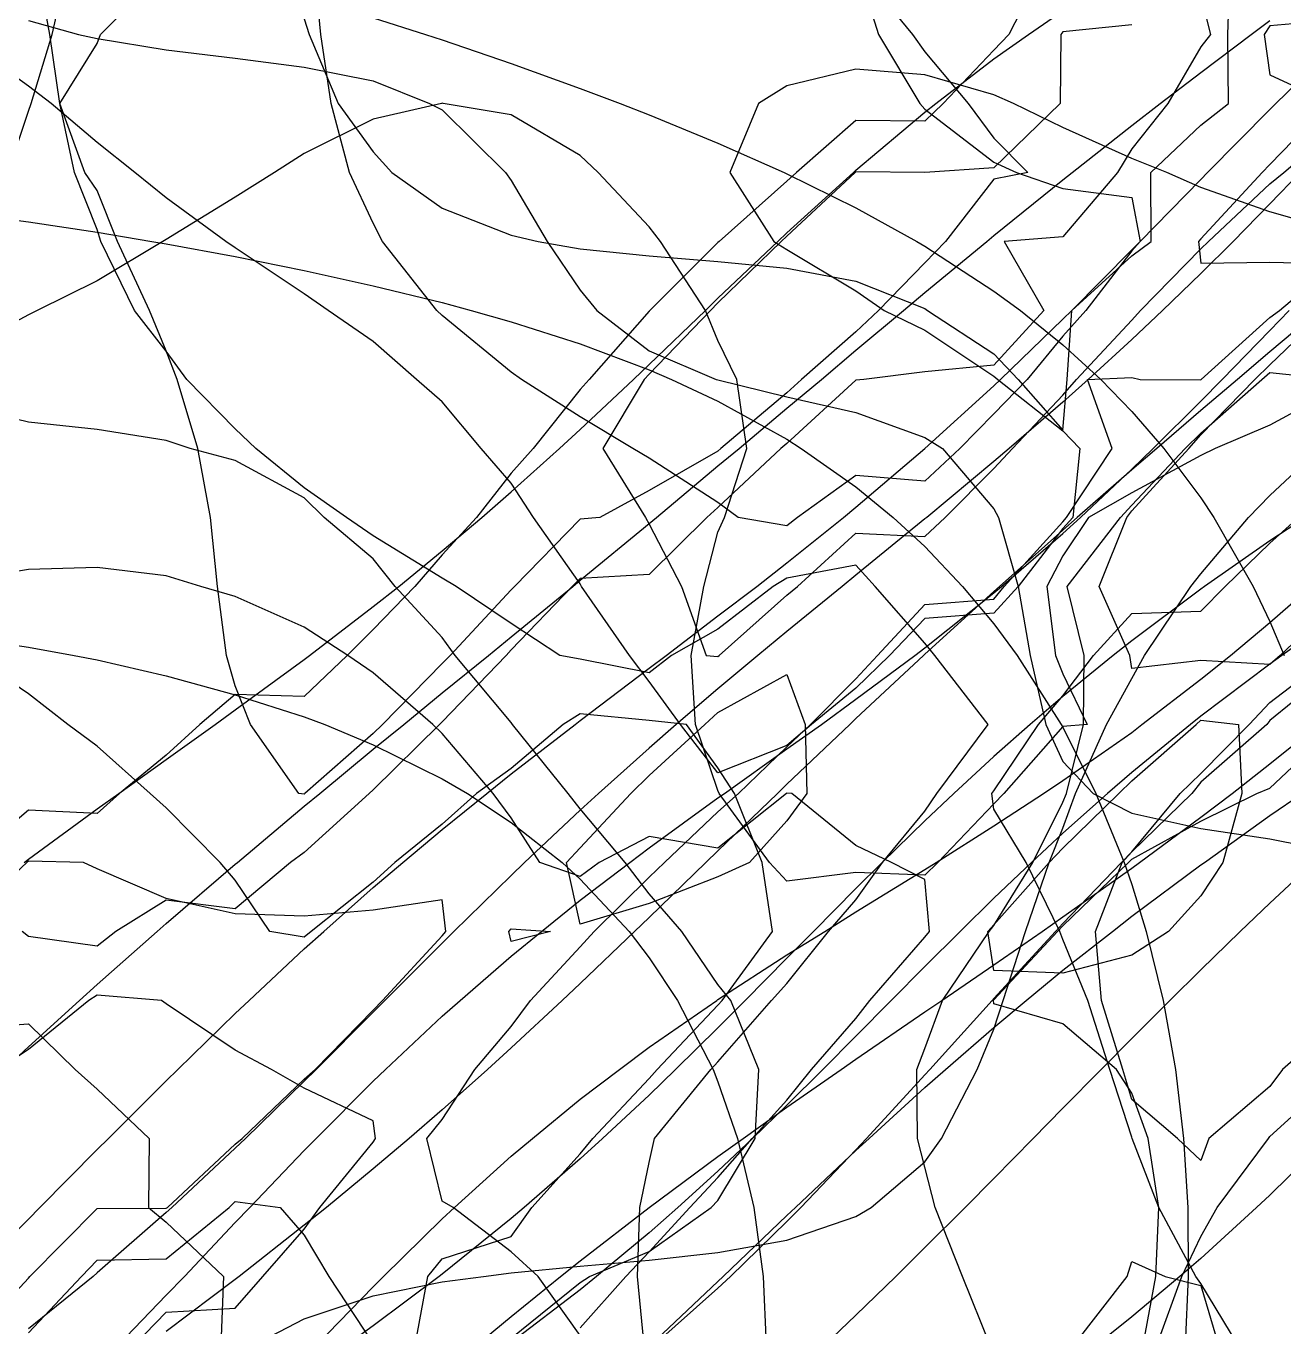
# Model space of a CAD drawing. Header units: metres. Extents: x 350990 to 353010, y 7454990 to 7457010.
# Drawn here: x 352069.7 to 352252.1, y 7456032.7 to 7456221.2 of the extents above; entities that cross this region are included whole.
import ezdxf

# ---------------------------------------------------------------- set-up
doc = ezdxf.new("R2010")
doc.units = ezdxf.units.M

msp = doc.modelspace()

# ---------------------------------------------------------------- linework, layer by layer
at = {"layer": 'CU_0p2_RL1000'}
for points in [[(352260, 7456222.098, 1000), (352250, 7456221.261, 1000), (352249.203, 7456220, 1000), (352250, 7456214.146, 1000), (352258.999, 7456210, 1000)], [(352085.352, 7456030, 1000), (352090, 7456034.812, 1000), (352100, 7456035.408, 1000), (352103.998, 7456040, 1000), (352110, 7456046.856, 1000), (352112.281, 7456050, 1000), (352120, 7456059.469, 1000), (352120.342, 7456060, 1000), (352120, 7456062.518, 1000), (352110, 7456067.292, 1000), (352105.279, 7456070, 1000), (352100, 7456072.782, 1000), (352090, 7456079.489, 1000), (352089.326, 7456080, 1000), (352080, 7456080.771, 1000), (352078.755, 7456080, 1000), (352070, 7456072.9, 1000), (352065.637, 7456070, 1000)]]:
    msp.add_polyline3d(points, dxfattribs=at)
at = {"layer": 'CU_0p2_RL700'}
for points in [[(352260, 7456168.795, 700), (352250, 7456163.343, 700), (352242.094, 7456160, 700), (352240, 7456158.956, 700), (352230, 7456153.56, 700), (352223.719, 7456150, 700), (352220, 7456144.406, 700), (352217.688, 7456140, 700), (352218.921, 7456130, 700), (352220, 7456127.302, 700), (352223.542, 7456120, 700), (352220, 7456119.71, 700), (352211.468, 7456110, 700), (352210, 7456108.477, 700), (352201.873, 7456100, 700), (352200, 7456098.163, 700), (352190, 7456098.514, 700), (352180, 7456097.275, 700), (352177.474, 7456100, 700), (352170.163, 7456110, 700), (352170, 7456110.393, 700), (352166.72, 7456120, 700), (352166.094, 7456130, 700), (352167.967, 7456140, 700), (352170, 7456147.85, 700), (352170.933, 7456150, 700), (352174.159, 7456160, 700), (352172.735, 7456170, 700), (352170, 7456175.62, 700), (352168.18, 7456180, 700), (352161.682, 7456190, 700), (352160, 7456192.11, 700), (352152.623, 7456200, 700), (352150, 7456202.458, 700), (352140, 7456208.344, 700), (352130.159, 7456210, 700), (352130, 7456210.023, 700), (352129.897, 7456210, 700), (352120, 7456207.707, 700), (352110, 7456202.756, 700), (352105.676, 7456200, 700), (352100, 7456196.43, 700), (352090, 7456190.286, 700), (352089.499, 7456190, 700), (352080, 7456184.308, 700), (352071.267, 7456180, 700), (352070, 7456179.34, 700), (352060, 7456174.011, 700)], [(352231.648, 7456030, 700), (352233.487, 7456040, 700), (352233.926, 7456050, 700), (352232.383, 7456060, 700), (352230, 7456066.56, 700), (352227.771, 7456070, 700), (352220, 7456076.607, 700), (352210, 7456079.514, 700), (352209.94, 7456080, 700), (352210, 7456080.064, 700), (352219.214, 7456090, 700), (352220, 7456090.782, 700), (352229.538, 7456100, 700), (352230, 7456100.443, 700), (352240, 7456105.979, 700), (352248.134, 7456110, 700), (352250, 7456110.733, 700), (352259.814, 7456120, 700)]]:
    msp.add_polyline3d(points, dxfattribs=at)
at = {"layer": 'CU_0p2_RL800'}
for points in [[(352260, 7456138.056, 800), (352251.493, 7456130, 800), (352250, 7456128.661, 800), (352240, 7456129.265, 800), (352230, 7456128.12, 800), (352229.7, 7456130, 800), (352225.271, 7456140, 800), (352229.264, 7456150, 800), (352230, 7456150.941, 800), (352238.281, 7456160, 800), (352240, 7456161.95, 800), (352247.838, 7456170, 800), (352250, 7456172.095, 800), (352258.213, 7456180, 800)], [(352150, 7456032.519, 800), (352156.637, 7456040, 800), (352160, 7456043.557, 800), (352165.935, 7456050, 800), (352170, 7456054.338, 800), (352174.968, 7456060, 800), (352180, 7456065.557, 800), (352183.582, 7456070, 800), (352190, 7456077.358, 800), (352192.031, 7456080, 800), (352200, 7456089.175, 800), (352200.654, 7456090, 800), (352200, 7456097.51, 800), (352195.162, 7456100, 800), (352190, 7456102.432, 800), (352180.727, 7456110, 800), (352180, 7456110.046, 800), (352179.929, 7456110, 800), (352170, 7456102.06, 800), (352160, 7456103.746, 800), (352152.771, 7456100, 800), (352150, 7456097.95, 800), (352144.171, 7456100, 800), (352140, 7456106.472, 800), (352137.407, 7456110, 800), (352130, 7456118.698, 800), (352128.673, 7456120, 800), (352120, 7456127.462, 800), (352116.325, 7456130, 800), (352110, 7456134.078, 800), (352100, 7456138.525, 800), (352095.027, 7456140, 800), (352090, 7456141.507, 800), (352080, 7456142.753, 800), (352070, 7456142.467, 800), (352060, 7456140.81, 800)]]:
    msp.add_polyline3d(points, dxfattribs=at)
at = {"layer": 'CU_0p2_RL900'}
msp.add_polyline3d([(352126.087, 7456030, 900), (352127.923, 7456040, 900), (352130, 7456042.557, 900), (352140, 7456045.773, 900), (352143.029, 7456050, 900), (352150, 7456057.756, 900), (352151.834, 7456060, 900), (352160, 7456068.686, 900), (352161.159, 7456070, 900), (352170, 7456079.316, 900), (352170.595, 7456080, 900), (352177.914, 7456090, 900), (352176.421, 7456100, 900), (352172.41, 7456110, 900), (352170, 7456113.705, 900), (352165.416, 7456120, 900), (352160, 7456120.554, 900), (352150, 7456121.537, 900), (352147.553, 7456120, 900), (352140, 7456113.626, 900), (352134.995, 7456110, 900), (352130, 7456105.524, 900), (352123.136, 7456100, 900), (352120, 7456097.121, 900), (352110.988, 7456090, 900), (352110, 7456089.139, 900), (352105.017, 7456090, 900), (352100, 7456097.414, 900), (352097.805, 7456100, 900), (352090, 7456107.908, 900), (352087.652, 7456110, 900), (352080, 7456116.848, 900), (352075.705, 7456120, 900), (352070, 7456124.435, 900), (352061.818, 7456130, 900)], dxfattribs=at)
at = {"layer": 'CU_0p4_RL1000'}
for points in [[(352240, 7456225.525, 1000), (352241.408, 7456220, 1000), (352240, 7456218.206, 1000), (352235.226, 7456210, 1000), (352230, 7456203.395, 1000), (352227.927, 7456200, 1000), (352220, 7456190.642, 1000), (352211.498, 7456190, 1000), (352217.227, 7456180, 1000), (352210, 7456172.066, 1000), (352200, 7456171.113, 1000), (352191.17, 7456170, 1000), (352190, 7456169.904, 1000), (352180, 7456160.733, 1000), (352179.127, 7456160, 1000), (352170, 7456151.436, 1000), (352168.395, 7456150, 1000), (352160, 7456141.743, 1000), (352150, 7456141.159, 1000), (352148.866, 7456140, 1000), (352140, 7456130.786, 1000), (352139.267, 7456130, 1000), (352130, 7456120.385, 1000), (352129.621, 7456120, 1000), (352120, 7456110.506, 1000), (352119.423, 7456110, 1000), (352110, 7456101.43, 1000), (352108.036, 7456100, 1000), (352100, 7456093.259, 1000), (352090, 7456094.498, 1000), (352082.671, 7456090, 1000), (352080, 7456087.878, 1000), (352070, 7456089.266, 1000), (352069.105, 7456090, 1000)], [(352150, 7456031.446, 1000), (352143.941, 7456040, 1000), (352140, 7456043.536, 1000), (352131.593, 7456050, 1000), (352130, 7456050.89, 1000), (352127.796, 7456060, 1000), (352130, 7456062.745, 1000), (352134.73, 7456070, 1000), (352140, 7456076.226, 1000), (352142.829, 7456080, 1000), (352150, 7456087.736, 1000), (352152.058, 7456090, 1000), (352160, 7456097.869, 1000), (352162.255, 7456100, 1000), (352170, 7456107.336, 1000), (352172.957, 7456110, 1000), (352180, 7456116.73, 1000), (352183.413, 7456120, 1000), (352190, 7456126.623, 1000), (352193.113, 7456130, 1000), (352200, 7456137.365, 1000), (352210, 7456138.13, 1000), (352211.515, 7456140, 1000), (352220, 7456149.365, 1000), (352220.524, 7456150, 1000), (352227.167, 7456160, 1000), (352223.575, 7456170, 1000), (352230, 7456170.296, 1000), (352231.226, 7456170, 1000), (352240, 7456169.927, 1000), (352240.083, 7456170, 1000), (352250, 7456178.959, 1000), (352251.421, 7456180, 1000), (352260, 7456187.252, 1000)]]:
    msp.add_polyline3d(points, dxfattribs=at)
at = {"layer": 'CU_0p4_RL1100'}
for points in [[(352230, 7456221.392, 1100), (352220, 7456220.355, 1100), (352219.734, 7456220, 1100), (352219.608, 7456210, 1100), (352210, 7456200.679, 1100), (352200, 7456200.009, 1100), (352190, 7456200.084, 1100), (352189.904, 7456200, 1100), (352180, 7456190.737, 1100), (352179.169, 7456190, 1100), (352170, 7456181.099, 1100), (352168.893, 7456180, 1100), (352160, 7456170.781, 1100), (352159.316, 7456170, 1100), (352153.282, 7456160, 1100), (352159.476, 7456150, 1100), (352160, 7456149.04, 1100), (352164.694, 7456140, 1100), (352168.301, 7456130, 1100), (352170, 7456129.859, 1100), (352170.173, 7456130, 1100), (352180, 7456138.751, 1100), (352181.552, 7456140, 1100), (352190, 7456147.718, 1100), (352200, 7456147.246, 1100), (352202.921, 7456150, 1100), (352210, 7456157.109, 1100), (352212.714, 7456160, 1100), (352220, 7456167.716, 1100), (352221.993, 7456170, 1100), (352230, 7456178.573, 1100), (352231.282, 7456180, 1100), (352240, 7456188.925, 1100), (352241.109, 7456190, 1100), (352250, 7456198.357, 1100), (352252.063, 7456200, 1100), (352260, 7456206.8, 1100)], [(352060.997, 7456030, 1100), (352070, 7456039.749, 1100), (352070.235, 7456040, 1100), (352080, 7456049.824, 1100), (352090, 7456049.874, 1100), (352090.154, 7456050, 1100), (352100, 7456059.166, 1100), (352101.022, 7456060, 1100), (352110, 7456068.563, 1100), (352111.578, 7456070, 1100), (352120, 7456078.555, 1100), (352121.35, 7456080, 1100), (352130, 7456089.365, 1100), (352130.528, 7456090, 1100), (352130, 7456094.552, 1100), (352120, 7456093.069, 1100), (352110, 7456092.194, 1100), (352100, 7456092.563, 1100), (352090, 7456094.778, 1100), (352080, 7456099.051, 1100), (352077.996, 7456100, 1100), (352070, 7456100.174, 1100), (352069.794, 7456100, 1100), (352060, 7456090.861, 1100)]]:
    msp.add_polyline3d(points, dxfattribs=at)
at = {"layer": 'CU_0p4_RL800'}
for points in [[(352260, 7456191.442, 800), (352250, 7456194.287, 800), (352240, 7456197.835, 800), (352235.073, 7456200, 800), (352230, 7456202.032, 800), (352220, 7456206.52, 800), (352212.87, 7456210, 800), (352210, 7456211.23, 800), (352200, 7456214.138, 800), (352190, 7456214.967, 800), (352180, 7456212.537, 800), (352175.865, 7456210, 800), (352171.715, 7456200, 800), (352178.11, 7456190, 800), (352180, 7456188.827, 800), (352190, 7456182.814, 800), (352194.117, 7456180, 800), (352200, 7456177.149, 800), (352210, 7456170.493, 800), (352210.578, 7456170, 800), (352220, 7456162.568, 800), (352222.456, 7456160, 800), (352221.43, 7456150, 800), (352220, 7456148.392, 800), (352213.533, 7456140, 800), (352210, 7456136.133, 800), (352200, 7456135.357, 800), (352194.891, 7456130, 800), (352190, 7456125.261, 800), (352183.534, 7456120, 800), (352180, 7456116.919, 800), (352170, 7456112.997, 800), (352164.56, 7456120, 800), (352160, 7456126.21, 800), (352157.172, 7456130, 800), (352150.225, 7456140, 800), (352150, 7456140.385, 800), (352143.246, 7456150, 800), (352140, 7456154.955, 800), (352135.663, 7456160, 800), (352130, 7456166.733, 800), (352126.275, 7456170, 800), (352120, 7456175.477, 800), (352113.479, 7456180, 800), (352110, 7456182.381, 800), (352100, 7456189.054, 800), (352098.628, 7456190, 800), (352090, 7456196.32, 800), (352085.436, 7456200, 800), (352080, 7456204.337, 800), (352073.333, 7456210, 800), (352070, 7456212.516, 800), (352060, 7456219.713, 800)], [(352233.63, 7456030, 800), (352237.244, 7456040, 800), (352240, 7456045.759, 800), (352242.384, 7456050, 800), (352249.81, 7456060, 800), (352250, 7456060.263, 800), (352260, 7456069.335, 800)]]:
    msp.add_polyline3d(points, dxfattribs=at)
msp.add_polyline3d([(352210, 7456084.344, 800), (352209.145, 7456090, 800), (352210, 7456090.945, 800), (352218.007, 7456100, 800), (352220, 7456102.046, 800), (352228.106, 7456110, 800), (352230, 7456111.809, 800), (352239.314, 7456120, 800), (352240, 7456120.629, 800), (352245.496, 7456120, 800), (352245.935, 7456110, 800), (352243.221, 7456100, 800), (352240, 7456095.173, 800), (352235.311, 7456090, 800), (352230, 7456086.549, 800), (352220, 7456083.942, 800)], close=True, dxfattribs=at)
at = {"layer": 'CU_0p4_RL900'}
for points in [[(352159.298, 7456030, 900), (352158.324, 7456040, 900), (352158.648, 7456050, 900), (352160, 7456056.479, 900), (352160.813, 7456060, 900), (352168.985, 7456070, 900), (352170, 7456071.07, 900), (352177.77, 7456080, 900), (352180, 7456082.422, 900), (352186.022, 7456090, 900), (352190, 7456094.564, 900), (352193.852, 7456100, 900), (352200, 7456107.406, 900), (352201.71, 7456110, 900), (352209.155, 7456120, 900), (352201.425, 7456130, 900), (352200, 7456131.752, 900), (352192.791, 7456140, 900), (352190, 7456143.063, 900), (352180, 7456141.192, 900), (352177.995, 7456140, 900), (352170, 7456133.78, 900), (352163.261, 7456130, 900), (352160, 7456127.452, 900), (352150, 7456129.451, 900), (352147.044, 7456130, 900), (352140, 7456134.641, 900), (352132.058, 7456140, 900), (352130, 7456141.196, 900), (352120, 7456147.327, 900), (352116.144, 7456150, 900), (352110, 7456154.278, 900), (352102.99, 7456160, 900), (352100, 7456162.843, 900), (352092.958, 7456170, 900), (352090, 7456174.112, 900), (352085.405, 7456180, 900), (352080.493, 7456190, 900), (352080, 7456191.71, 900), (352076.675, 7456200, 900), (352074.553, 7456210, 900), (352073.11, 7456220, 900), (352071.257, 7456230, 900)], [(352258.623, 7456210, 900), (352250, 7456201.168, 900), (352248.922, 7456200, 900), (352240, 7456190.381, 900), (352239.688, 7456190, 900), (352240, 7456186.843, 900), (352250, 7456186.977, 900), (352260, 7456186.735, 900)]]:
    msp.add_polyline3d(points, dxfattribs=at)
at = {"layer": 'CU_0p8_RL1000'}
for points in [[(352190.01, 7456230, 1000), (352198.184, 7456220, 1000), (352200, 7456217.471, 1000), (352206.255, 7456210, 1000), (352210, 7456204.959, 1000), (352214.928, 7456200, 1000), (352210, 7456199.016, 1000), (352202.988, 7456190, 1000), (352200, 7456186.9, 1000), (352193.251, 7456180, 1000), (352190, 7456176.885, 1000), (352182.121, 7456170, 1000), (352180, 7456168.036, 1000), (352170.426, 7456160, 1000), (352170, 7456159.6, 1000), (352160, 7456153.878, 1000), (352152.852, 7456150, 1000), (352150, 7456149.725, 1000), (352140.487, 7456140, 1000), (352140, 7456139.494, 1000), (352131.145, 7456130, 1000), (352130, 7456128.812, 1000), (352121.339, 7456120, 1000), (352120, 7456118.678, 1000), (352110.108, 7456110, 1000), (352110, 7456109.902, 1000), (352109.237, 7456110, 1000), (352102.195, 7456120, 1000), (352100, 7456125.601, 1000), (352098.743, 7456130, 1000), (352097.441, 7456140, 1000), (352096.399, 7456150, 1000), (352094.573, 7456160, 1000), (352091.577, 7456170, 1000), (352090, 7456174.133, 1000), (352087.572, 7456180, 1000), (352082.907, 7456190, 1000), (352080, 7456197.389, 1000), (352078.196, 7456200, 1000), (352074.546, 7456210, 1000), (352080, 7456218.665, 1000), (352080.481, 7456220, 1000), (352090, 7456229.442, 1000)], [(352209.484, 7456030, 1000), (352205.445, 7456040, 1000), (352201.486, 7456050, 1000), (352200, 7456055.81, 1000), (352198.905, 7456060, 1000), (352198.853, 7456070, 1000), (352200, 7456073.015, 1000), (352202.544, 7456080, 1000), (352209.335, 7456090, 1000), (352210, 7456090.835, 1000), (352215.663, 7456100, 1000), (352220, 7456108.712, 1000), (352220.555, 7456110, 1000), (352222.978, 7456120, 1000), (352223.077, 7456130, 1000), (352220.615, 7456140, 1000), (352228.34, 7456150, 1000), (352230, 7456151.766, 1000), (352237.746, 7456160, 1000), (352240, 7456162.219, 1000), (352248.868, 7456170, 1000), (352250, 7456171.023, 1000), (352259.757, 7456170, 1000)]]:
    msp.add_polyline3d(points, dxfattribs=at)
at = {"layer": 'CU_0p8_RL1100'}
for points in [[(352217.316, 7456230, 1100), (352212.159, 7456220, 1100), (352210, 7456217.712, 1100), (352202.643, 7456210, 1100), (352200, 7456207.436, 1100), (352190, 7456207.519, 1100), (352181.38, 7456200, 1100), (352180, 7456198.709, 1100), (352170.177, 7456190, 1100), (352170, 7456189.828, 1100), (352160.099, 7456180, 1100), (352160, 7456179.897, 1100), (352151.327, 7456170, 1100), (352150, 7456168.542, 1100), (352143.205, 7456160, 1100), (352140, 7456156.407, 1100), (352134.97, 7456150, 1100), (352130, 7456144.565, 1100), (352126.055, 7456140, 1100), (352120, 7456133.772, 1100), (352116.213, 7456130, 1100), (352110, 7456124.024, 1100), (352100, 7456124.331, 1100), (352094.881, 7456120, 1100), (352090, 7456115.547, 1100), (352083.197, 7456110, 1100), (352080, 7456107.08, 1100), (352070, 7456107.55, 1100), (352061.078, 7456100, 1100)], [(352260, 7456077.108, 1100), (352251.861, 7456070, 1100), (352250, 7456067.518, 1100), (352241.177, 7456060, 1100), (352240, 7456056.772, 1100), (352236.627, 7456060, 1100), (352230, 7456065.608, 1100), (352228.704, 7456070, 1100), (352225.612, 7456080, 1100), (352224.756, 7456090, 1100), (352228.582, 7456100, 1100), (352230, 7456101.53, 1100), (352237.011, 7456110, 1100), (352240, 7456112.874, 1100), (352247.01, 7456120, 1100), (352250, 7456123.148, 1100), (352258.955, 7456130, 1100)], [(352070, 7456031.798, 1100), (352077.685, 7456040, 1100), (352080, 7456042.329, 1100), (352090, 7456042.558, 1100), (352099.098, 7456050, 1100), (352100, 7456050.84, 1100), (352106.511, 7456050, 1100), (352110, 7456045.964, 1100), (352113.559, 7456040, 1100), (352120, 7456030.233, 1100)], [(352221.588, 7456030, 1100), (352229.332, 7456040, 1100), (352230, 7456042.131, 1100), (352234.84, 7456040, 1100), (352240, 7456038.651, 1100), (352242.588, 7456030, 1100)]]:
    msp.add_polyline3d(points, dxfattribs=at)
for points in [[(352150, 7456091.064, 1100), (352148.016, 7456100, 1100), (352150, 7456102.099, 1100), (352157.368, 7456110, 1100), (352160, 7456112.582, 1100), (352168.105, 7456120, 1100), (352170, 7456121.735, 1100), (352180, 7456127.251, 1100), (352182.648, 7456120, 1100), (352182.86, 7456110, 1100), (352180, 7456106.042, 1100), (352174.552, 7456100, 1100), (352170, 7456097.923, 1100), (352160, 7456094.026, 1100)], [(352140, 7456088.517, 1100), (352139.658, 7456090, 1100), (352140, 7456090.378, 1100), (352145.711, 7456090, 1100)]]:
    msp.add_polyline3d(points, close=True, dxfattribs=at)
at = {"layer": 'CU_0p8_RL1200'}
for points in [[(352067.082, 7456200, 1200), (352070, 7456208.895, 1200), (352070.421, 7456210, 1200), (352073.449, 7456220, 1200), (352075.727, 7456230, 1200)], [(352110, 7456222.284, 1200), (352110.714, 7456220, 1200), (352114.938, 7456210, 1200), (352120, 7456203, 1200), (352122.722, 7456200, 1200), (352130, 7456194.828, 1200), (352140, 7456190.919, 1200), (352143.935, 7456190, 1200), (352150, 7456188.932, 1200), (352160, 7456187.886, 1200), (352170, 7456187.103, 1200), (352180, 7456186.102, 1200), (352190, 7456184.237, 1200), (352200, 7456180.259, 1200), (352200.393, 7456180, 1200), (352210, 7456173.723, 1200), (352213.524, 7456170, 1200), (352220, 7456162.662, 1200), (352220.622, 7456170, 1200), (352221.287, 7456180, 1200), (352230, 7456187.912, 1200), (352232.789, 7456190, 1200), (352232.739, 7456200, 1200), (352240, 7456206.865, 1200), (352244.015, 7456210, 1200), (352243.919, 7456220, 1200), (352244.253, 7456230, 1200)], [(352140, 7456031.023, 1200), (352150, 7456039.095, 1200), (352151.382, 7456040, 1200), (352160, 7456043.618, 1200), (352169.019, 7456050, 1200), (352170, 7456050.986, 1200), (352175.407, 7456060, 1200), (352175.936, 7456070, 1200), (352171.861, 7456080, 1200), (352170, 7456082.317, 1200), (352164.757, 7456090, 1200), (352160, 7456095.416, 1200), (352156.545, 7456100, 1200), (352150, 7456107.759, 1200), (352148.256, 7456110, 1200), (352140.197, 7456120, 1200), (352140, 7456120.257, 1200), (352131.912, 7456130, 1200), (352130, 7456132.601, 1200), (352123.211, 7456140, 1200), (352120, 7456144.015, 1200), (352112.893, 7456150, 1200), (352110, 7456152.831, 1200), (352100, 7456158.245, 1200), (352093.448, 7456160, 1200), (352090, 7456161.159, 1200), (352080, 7456162.741, 1200), (352070, 7456163.79, 1200), (352060, 7456166.206, 1200)], [(352060, 7456075.895, 1200), (352070, 7456076.584, 1200), (352076.799, 7456070, 1200), (352080, 7456067.143, 1200), (352087.532, 7456060, 1200), (352087.447, 7456050, 1200), (352090, 7456047.833, 1200), (352098.297, 7456040, 1200), (352097.888, 7456030, 1200)]]:
    msp.add_polyline3d(points, dxfattribs=at)
at = {"layer": 'CU_0p8_RL900'}
for points in [[(352190.138, 7456230, 900), (352193.253, 7456220, 900), (352199.246, 7456210, 900), (352200, 7456209.17, 900), (352210, 7456201.485, 900), (352213.261, 7456200, 900), (352220, 7456197.689, 900), (352230, 7456196.356, 900), (352231.223, 7456190, 900), (352230, 7456188.63, 900), (352223.345, 7456180, 900), (352220, 7456176.288, 900), (352214.831, 7456170, 900), (352210, 7456164.988, 900), (352205.046, 7456160, 900), (352200, 7456155.267, 900), (352190, 7456156.072, 900), (352181.511, 7456150, 900), (352180, 7456148.761, 900), (352172.947, 7456150, 900), (352170, 7456152.176, 900), (352160, 7456158.571, 900), (352157.674, 7456160, 900), (352150, 7456164.598, 900), (352141.521, 7456170, 900), (352140, 7456171.056, 900), (352130, 7456179.242, 900), (352129.21, 7456180, 900), (352121.358, 7456190, 900), (352120, 7456192.643, 900), (352116.56, 7456200, 900), (352113.89, 7456210, 900), (352112.414, 7456220, 900), (352111.442, 7456230, 900)], [(352252.324, 7456020, 900), (352250, 7456023.657, 900), (352245.417, 7456030, 900), (352240, 7456038.971, 900), (352239.28, 7456040, 900), (352233.9, 7456050, 900), (352230.05, 7456060, 900), (352230, 7456060.15, 900), (352226.823, 7456070, 900), (352223.613, 7456080, 900), (352220, 7456088.82, 900), (352219.573, 7456090, 900), (352214.666, 7456100, 900), (352210, 7456107.696, 900), (352209.701, 7456110, 900), (352210, 7456110.365, 900), (352216.475, 7456120, 900), (352220, 7456124.144, 900), (352224.431, 7456130, 900), (352230, 7456136.075, 900), (352240, 7456136.406, 900), (352243.538, 7456140, 900), (352250, 7456146.283, 900), (352254.185, 7456150, 900)]]:
    msp.add_polyline3d(points, dxfattribs=at)
at = {"layer": 'IMP_RL1000'}
for points in [[(352066.491, 7456070, 1000), (352070, 7456073.241, 1000), (352077.421, 7456080, 1000), (352080, 7456082.318, 1000), (352088.686, 7456090, 1000), (352090, 7456091.149, 1000), (352100, 7456099.744, 1000), (352100.304, 7456100, 1000), (352110, 7456108.136, 1000), (352112.264, 7456110, 1000), (352120, 7456116.389, 1000), (352124.444, 7456120, 1000), (352130, 7456124.562, 1000), (352136.713, 7456130, 1000), (352140, 7456132.71, 1000), (352148.942, 7456140, 1000), (352150, 7456140.883, 1000), (352160, 7456149.125, 1000), (352161.076, 7456150, 1000), (352170, 7456157.452, 1000), (352173.089, 7456160, 1000), (352180, 7456165.84, 1000), (352184.994, 7456170, 1000), (352190, 7456174.245, 1000), (352196.901, 7456180, 1000), (352200, 7456182.607, 1000), (352208.96, 7456190, 1000), (352210, 7456190.857, 1000), (352220, 7456198.931, 1000), (352221.342, 7456200, 1000), (352230, 7456206.792, 1000), (352234.13, 7456210, 1000), (352240, 7456214.464, 1000), (352247.304, 7456220, 1000), (352250, 7456221.995, 1000)], [(352257.16, 7456180, 1000), (352250, 7456173.976, 1000), (352245.34, 7456170, 1000), (352240, 7456165.474, 1000), (352233.625, 7456160, 1000), (352230, 7456156.883, 1000), (352222.092, 7456150, 1000), (352220, 7456148.161, 1000), (352210.81, 7456140, 1000), (352210, 7456139.269, 1000), (352200, 7456130.169, 1000), (352199.815, 7456130, 1000), (352190, 7456120.842, 1000), (352189.096, 7456120, 1000), (352180, 7456111.319, 1000), (352178.608, 7456110, 1000), (352170, 7456101.664, 1000), (352168.258, 7456100, 1000), (352160, 7456091.986, 1000), (352157.91, 7456090, 1000), (352150, 7456082.422, 1000), (352147.402, 7456080, 1000), (352140, 7456073.107, 1000), (352136.555, 7456070, 1000), (352130, 7456064.141, 1000), (352125.202, 7456060, 1000), (352120, 7456055.573, 1000), (352113.222, 7456050, 1000), (352110, 7456047.394, 1000), (352100.579, 7456040, 1000), (352100, 7456039.552, 1000), (352090, 7456032.003, 1000)]]:
    msp.add_polyline3d(points, dxfattribs=at)
at = {"layer": 'IMP_RL1100'}
for points in [[(352069.409, 7456100, 1100), (352070, 7456100.442, 1100), (352080, 7456107.748, 1100), (352083.135, 7456110, 1100), (352090, 7456114.909, 1100), (352097.108, 7456120, 1100), (352100, 7456122.085, 1100), (352110, 7456129.42, 1100), (352110.774, 7456130, 1100), (352120, 7456137.069, 1100), (352123.702, 7456140, 1100), (352130, 7456145.139, 1100), (352135.762, 7456150, 1100), (352140, 7456153.698, 1100), (352147.038, 7456160, 1100), (352150, 7456162.74, 1100), (352157.749, 7456170, 1100), (352160, 7456172.165, 1100), (352168.189, 7456180, 1100), (352170, 7456181.76, 1100), (352178.695, 7456190, 1100), (352180, 7456191.239, 1100), (352189.653, 7456200, 1100), (352190, 7456200.311, 1100), (352200, 7456208.744, 1100), (352201.595, 7456210, 1100), (352210, 7456216.442, 1100), (352215.007, 7456220, 1100), (352220, 7456223.443, 1100)], [(352254.407, 7456200, 1100), (352250, 7456195.423, 1100), (352244.689, 7456190, 1100), (352240, 7456185.338, 1100), (352234.475, 7456180, 1100), (352230, 7456175.777, 1100), (352223.659, 7456170, 1100), (352220, 7456166.723, 1100), (352212.22, 7456160, 1100), (352210, 7456158.097, 1100), (352200.263, 7456150, 1100), (352200, 7456149.781, 1100), (352190, 7456141.624, 1100), (352187.982, 7456140, 1100), (352180, 7456133.465, 1100), (352175.77, 7456130, 1100), (352170, 7456125.153, 1100), (352163.942, 7456120, 1100), (352160, 7456116.547, 1100), (352152.671, 7456110, 1100), (352150, 7456107.545, 1100), (352141.966, 7456100, 1100), (352140, 7456098.11, 1100), (352131.708, 7456090, 1100), (352130, 7456088.304, 1100), (352121.703, 7456080, 1100), (352120, 7456078.29, 1100), (352111.717, 7456070, 1100), (352110, 7456068.296, 1100), (352101.503, 7456060, 1100), (352100, 7456058.559, 1100), (352090.812, 7456050, 1100), (352090, 7456049.262, 1100), (352080, 7456040.52, 1100), (352079.378, 7456040, 1100), (352070, 7456032.372, 1100)]]:
    msp.add_polyline3d(points, dxfattribs=at)
at = {"layer": 'IMP_RL500'}
for points in [[(352160.221, 7456030, 500), (352170, 7456039.266, 500), (352170.767, 7456040, 500), (352180, 7456048.812, 500), (352181.252, 7456050, 500), (352190, 7456058.231, 500), (352191.917, 7456060, 500), (352200, 7456067.356, 500), (352202.998, 7456070, 500), (352210, 7456076.079, 500), (352214.705, 7456080, 500), (352220, 7456084.354, 500), (352227.192, 7456090, 500), (352230, 7456092.187, 500), (352240, 7456099.625, 500), (352240.526, 7456100, 500), (352250, 7456106.77, 500), (352254.687, 7456110, 500)], [(352258.373, 7456060, 500), (352250, 7456051.775, 500), (352248.101, 7456050, 500), (352240, 7456042.606, 500), (352236.987, 7456040, 500), (352230, 7456034.114, 500), (352224.863, 7456030, 500)]]:
    msp.add_polyline3d(points, dxfattribs=at)
at = {"layer": 'IMP_RL600'}
for points in [[(352134.967, 7456030, 600), (352140, 7456034.199, 600), (352147.186, 7456040, 600), (352150, 7456042.252, 600), (352160, 7456049.977, 600), (352160.031, 7456050, 600), (352170, 7456057.385, 600), (352173.636, 7456060, 600), (352180, 7456064.53, 600), (352187.858, 7456070, 600), (352190, 7456071.482, 600), (352200, 7456078.328, 600), (352202.453, 7456080, 600), (352210, 7456085.169, 600), (352217.014, 7456090, 600), (352220, 7456092.086, 600), (352230, 7456099.178, 600), (352231.139, 7456100, 600), (352240, 7456106.566, 600), (352244.533, 7456110, 600), (352250, 7456114.284, 600), (352257.131, 7456120, 600)], [(352256.363, 7456100, 600), (352250, 7456094.063, 600), (352245.717, 7456090, 600), (352240, 7456084.438, 600), (352235.496, 7456080, 600), (352230, 7456074.493, 600), (352225.548, 7456070, 600), (352220, 7456064.361, 600), (352215.712, 7456060, 600), (352210, 7456054.204, 600), (352205.831, 7456050, 600), (352200, 7456044.174, 600), (352195.772, 7456040, 600), (352190, 7456034.377, 600), (352185.433, 7456030, 600)]]:
    msp.add_polyline3d(points, dxfattribs=at)
at = {"layer": 'IMP_RL700'}
for points in [[(352111.795, 7456030, 700), (352120, 7456038.502, 700), (352121.504, 7456040, 700), (352130, 7456048.323, 700), (352131.812, 7456050, 700), (352140, 7456057.396, 700), (352143.091, 7456060, 700), (352150, 7456065.666, 700), (352155.695, 7456070, 700), (352160, 7456073.196, 700), (352169.83, 7456080, 700), (352170, 7456080.116, 700), (352180, 7456086.591, 700), (352185.468, 7456090, 700), (352190, 7456092.82, 700), (352200, 7456098.983, 700), (352201.635, 7456100, 700), (352210, 7456105.291, 700), (352217.206, 7456110, 700), (352220, 7456111.878, 700), (352230, 7456118.827, 700), (352231.471, 7456120, 700), (352240, 7456126.538, 700), (352244.302, 7456130, 700), (352250, 7456134.767, 700), (352256.02, 7456140, 700)], [(352260, 7456128.67, 700), (352250, 7456120.569, 700), (352249.594, 7456120, 700), (352240, 7456111.619, 700), (352238.704, 7456110, 700), (352230, 7456101.507, 700), (352228.51, 7456100, 700), (352220, 7456091.135, 700), (352218.937, 7456090, 700), (352210, 7456080.27, 700), (352209.755, 7456080, 700), (352200.717, 7456070, 700), (352200, 7456069.208, 700), (352191.553, 7456060, 700), (352190, 7456058.331, 700), (352182.004, 7456050, 700), (352180, 7456047.961, 700), (352171.805, 7456040, 700), (352170, 7456038.295, 700), (352160.694, 7456030, 700)]]:
    msp.add_polyline3d(points, dxfattribs=at)
at = {"layer": 'IMP_RL800'}
for points in [[(352083.002, 7456030, 800), (352090, 7456037.247, 800), (352092.621, 7456040, 800), (352100, 7456047.795, 800), (352102.1, 7456050, 800), (352110, 7456058.242, 800), (352111.73, 7456060, 800), (352120, 7456068.273, 800), (352121.804, 7456070, 800), (352130, 7456077.686, 800), (352132.611, 7456080, 800), (352140, 7456086.414, 800), (352144.39, 7456090, 800), (352150, 7456094.508, 800), (352157.224, 7456100, 800), (352160, 7456102.093, 800), (352170, 7456109.336, 800), (352170.941, 7456110, 800), (352180, 7456116.448, 800), (352184.988, 7456120, 800), (352190, 7456123.639, 800), (352198.546, 7456130, 800), (352200, 7456131.113, 800), (352210, 7456139.08, 800), (352211.102, 7456140, 800), (352220, 7456147.687, 800), (352222.548, 7456150, 800), (352230, 7456156.976, 800), (352233.104, 7456160, 800), (352240, 7456166.861, 800), (352243.081, 7456170, 800), (352250, 7456177.097, 800), (352252.821, 7456180, 800)], [(352260, 7456135.815, 800), (352251.772, 7456130, 800), (352250, 7456128.727, 800), (352240, 7456121.181, 800), (352238.514, 7456120, 800), (352230, 7456113.037, 800), (352226.481, 7456110, 800), (352220, 7456104.239, 800), (352215.441, 7456100, 800), (352210, 7456094.811, 800), (352205.1, 7456090, 800), (352200, 7456084.907, 800), (352195.133, 7456080, 800), (352190, 7456074.798, 800), (352185.21, 7456070, 800), (352180, 7456064.817, 800), (352175.001, 7456060, 800), (352170, 7456055.262, 800), (352164.168, 7456050, 800), (352160, 7456046.324, 800), (352152.388, 7456040, 800), (352150, 7456038.062, 800), (352140, 7456030.432, 800)]]:
    msp.add_polyline3d(points, dxfattribs=at)
at = {"layer": 'IMP_RL900'}
for points in [[(352061.647, 7456040, 900), (352070, 7456048.305, 900), (352071.687, 7456050, 900), (352080, 7456058.364, 900), (352081.629, 7456060, 900), (352090, 7456068.357, 900), (352091.67, 7456070, 900), (352100, 7456078.098, 900), (352102.011, 7456080, 900), (352110, 7456087.448, 900), (352112.842, 7456090, 900), (352120, 7456096.341, 900), (352124.314, 7456100, 900), (352130, 7456104.779, 900), (352136.489, 7456110, 900), (352140, 7456112.82, 900), (352149.281, 7456120, 900), (352150, 7456120.561, 900), (352160, 7456128.137, 900), (352162.5, 7456130, 900), (352170, 7456135.709, 900), (352175.624, 7456140, 900), (352180, 7456143.435, 900), (352188.206, 7456150, 900), (352190, 7456151.483, 900), (352200, 7456160, 900), (352200, 7456160, 900), (352210, 7456169.082, 900), (352210.972, 7456170, 900), (352220, 7456178.71, 900), (352221.293, 7456180, 900), (352230, 7456188.757, 900), (352231.208, 7456190, 900), (352240, 7456198.984, 900), (352240.985, 7456200, 900), (352250, 7456209.102, 900), (352250.894, 7456210, 900), (352260, 7456218.85, 900)], [(352255.175, 7456150, 900), (352250, 7456146.581, 900), (352240.549, 7456140, 900), (352240, 7456139.612, 900), (352230, 7456132.132, 900), (352227.305, 7456130, 900), (352220, 7456124.056, 900), (352215.268, 7456120, 900), (352210, 7456115.341, 900), (352204.2, 7456110, 900), (352200, 7456106.014, 900), (352193.817, 7456100, 900), (352190, 7456096.194, 900), (352183.824, 7456090, 900), (352180, 7456086.105, 900), (352173.928, 7456080, 900), (352170, 7456076.035, 900), (352163.835, 7456070, 900), (352160, 7456066.271, 900), (352153.253, 7456060, 900), (352150, 7456057.021, 900), (352141.906, 7456050, 900), (352140, 7456048.378, 900), (352130, 7456040.331, 900), (352129.567, 7456040, 900), (352120, 7456032.805, 900), (352116.116, 7456030, 900)]]:
    msp.add_polyline3d(points, dxfattribs=at)
at = {"layer": 'PHY_RL1000'}
msp.add_polyline3d([(352070, 7456222.04, 1000), (352077.293, 7456220, 1000), (352080, 7456219.422, 1000), (352090, 7456217.751, 1000), (352100, 7456216.542, 1000), (352110, 7456215.278, 1000), (352120, 7456213.264, 1000), (352128.185, 7456210, 1000), (352130, 7456209.048, 1000), (352139.164, 7456200, 1000), (352140, 7456198.848, 1000), (352145.22, 7456190, 1000), (352150, 7456182.939, 1000), (352152.426, 7456180, 1000), (352160, 7456174.156, 1000), (352169.746, 7456170, 1000), (352170, 7456169.917, 1000), (352180, 7456167.496, 1000), (352190, 7456165.187, 1000), (352200, 7456161.581, 1000), (352202.557, 7456160, 1000), (352210, 7456151.263, 1000), (352210.652, 7456150, 1000), (352213.514, 7456140, 1000), (352215.278, 7456130, 1000), (352217.52, 7456120, 1000), (352220, 7456114.599, 1000), (352224.411, 7456110, 1000), (352230, 7456107.147, 1000), (352240, 7456104.896, 1000), (352250, 7456103.402, 1000), (352260, 7456101.416, 1000)], dxfattribs=at)
at = {"layer": 'POT_RL1100'}
msp.add_polyline3d([(352102.636, 7456030, 1100), (352110, 7456033.843, 1100), (352120, 7456037.166, 1100), (352130, 7456039.204, 1100), (352136.008, 7456040, 1100), (352140, 7456040.529, 1100), (352150, 7456041.494, 1100), (352160, 7456042.351, 1100), (352170, 7456043.433, 1100), (352180, 7456045.233, 1100), (352190, 7456048.691, 1100), (352192.207, 7456050, 1100), (352200, 7456056.576, 1100), (352202.404, 7456060, 1100), (352207.575, 7456070, 1100), (352210, 7456075.818, 1100), (352211.347, 7456080, 1100), (352214.582, 7456090, 1100), (352218.023, 7456100, 1100), (352220, 7456104.937, 1100), (352221.858, 7456110, 1100), (352226.338, 7456120, 1100), (352230, 7456126.653, 1100), (352231.84, 7456130, 1100), (352238.557, 7456140, 1100), (352240, 7456141.809, 1100), (352246.92, 7456150, 1100), (352250, 7456153.165, 1100), (352257.321, 7456160, 1100)], dxfattribs=at)
at = {"layer": 'QMP_RL1000'}
msp.add_polyline3d([(352060, 7456194.124, 1000), (352070, 7456192.837, 1000), (352080, 7456191.332, 1000), (352087.929, 7456190, 1000), (352090, 7456189.647, 1000), (352100, 7456187.801, 1000), (352110, 7456185.786, 1000), (352120, 7456183.58, 1000), (352130, 7456181.135, 1000), (352134.206, 7456180, 1000), (352140, 7456178.364, 1000), (352150, 7456175.159, 1000), (352160, 7456171.403, 1000), (352163.234, 7456170, 1000), (352170, 7456166.858, 1000), (352180, 7456161.339, 1000), (352182.081, 7456160, 1000), (352190, 7456154.442, 1000), (352195.384, 7456150, 1000), (352200, 7456145.777, 1000), (352205.466, 7456140, 1000), (352210, 7456134.589, 1000), (352213.383, 7456130, 1000), (352219.782, 7456120, 1000), (352220, 7456119.606, 1000), (352224.784, 7456110, 1000), (352228.909, 7456100, 1000), (352230, 7456096.778, 1000), (352232.1, 7456090, 1000), (352234.536, 7456080, 1000), (352236.326, 7456070, 1000), (352237.508, 7456060, 1000), (352238.117, 7456050, 1000), (352238.183, 7456040, 1000), (352237.734, 7456030, 1000)], dxfattribs=at)
at = {"layer": 'QMP_RL1100'}
msp.add_polyline3d([(352060, 7456132.695, 1100), (352070, 7456131.185, 1100), (352076.636, 7456130, 1100), (352080, 7456129.335, 1100), (352090, 7456127.022, 1100), (352100, 7456124.299, 1100), (352110, 7456121.101, 1100), (352112.995, 7456120, 1100), (352120, 7456117.039, 1100), (352130, 7456112.099, 1100), (352133.682, 7456110, 1100), (352140, 7456105.761, 1100), (352147.415, 7456100, 1100), (352150, 7456097.583, 1100), (352157.097, 7456090, 1100), (352160, 7456086.162, 1100), (352164.108, 7456080, 1100), (352169.302, 7456070, 1100), (352170, 7456068.208, 1100), (352172.838, 7456060, 1100), (352175.202, 7456050, 1100), (352176.558, 7456040, 1100), (352176.986, 7456030, 1100)], dxfattribs=at)
at = {"layer": 'QMP_RL900'}
msp.add_polyline3d([(352120, 7456222.39, 900), (352127.564, 7456220, 900), (352130, 7456219.21, 900), (352140, 7456215.794, 900), (352150, 7456212.185, 900), (352155.808, 7456210, 900), (352160, 7456208.351, 900), (352170, 7456204.237, 900), (352179.608, 7456200, 900), (352180, 7456199.816, 900), (352190, 7456194.856, 900), (352198.849, 7456190, 900), (352200, 7456189.314, 900), (352210, 7456182.799, 900), (352213.839, 7456180, 900), (352220, 7456175.012, 900), (352225.506, 7456170, 900), (352230, 7456165.368, 900), (352234.647, 7456160, 900), (352240, 7456152.829, 900), (352241.894, 7456150, 900), (352247.602, 7456140, 900), (352250, 7456134.906, 900), (352252.099, 7456130, 900)], dxfattribs=at)

doc.saveas('drawing.dxf')
